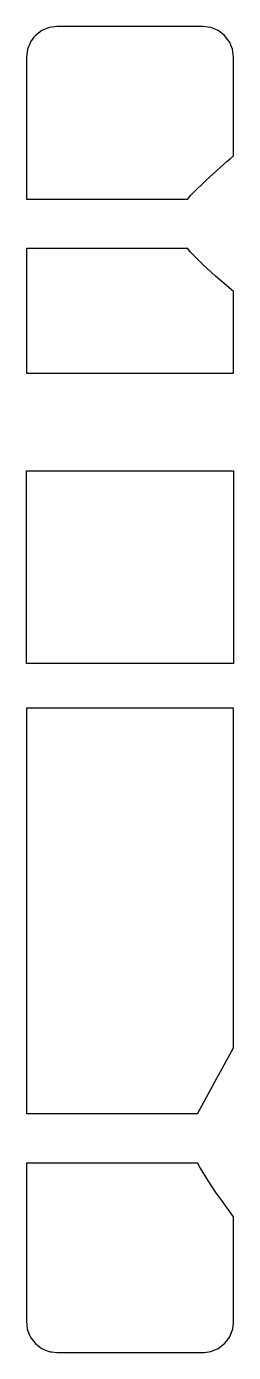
# Model space of a CAD drawing. Header units: metres. Extents: x 2.4 to 16, y -16 to 71.
import ezdxf

# ---------------------------------------------------------------- set-up
doc = ezdxf.new("R2010")
doc.units = ezdxf.units.M

msp = doc.modelspace()

# ---------------------------------------------------------------- linework, layer by layer
for p, q in [((3.278, 70.638), (2.986, 70.414)), ((3.4, 70.732), (3.278, 70.638)), ((3.74, 70.873), (3.4, 70.732)), ((3.882, 70.932), (3.74, 70.873)), ((4.247, 70.98), (3.882, 70.932)), ((4.4, 71), (4.247, 70.98)), ((5.671, 71), (4.4, 71)), ((13.852, 71), (5.671, 71)), ((14, 71), (13.852, 71)), ((14.165, 70.978), (14, 71)), ((14.518, 70.932), (14.165, 70.978)), ((14.846, 70.796), (14.518, 70.932)), ((15, 70.732), (14.846, 70.796)), ((15.282, 70.516), (15, 70.732)), ((15.414, 70.414), (15.282, 70.516)), ((2.609, 69.857), (2.468, 69.518)), ((2.668, 70), (2.609, 69.857)), ((2.892, 70.292), (2.668, 70)), ((2.986, 70.414), (2.892, 70.292)), ((15.631, 70.132), (15.414, 70.414)), ((15.732, 70), (15.631, 70.132)), ((15.868, 69.671), (15.732, 70)), ((15.932, 69.518), (15.868, 69.671)), ((2.42, 69.153), (2.4, 69)), ((2.4, 69), (2.4, 60.607)), ((2.468, 69.518), (2.42, 69.153)), ((15.978, 69.165), (15.932, 69.518)), ((16, 69), (15.978, 69.165)), ((16, 64.544), (16, 69)), ((16, 64.011), (16, 64.544)), ((16, 62.741), (16, 64.011)), ((16, 62.507), (16, 62.741)), ((16, 62.741), (16, 62.741)), ((14.193, 60.921), (15.589, 62.165)), ((15.589, 62.165), (15.776, 62.324)), ((15.776, 62.324), (16, 62.507)), ((13.309, 60.043), (14.193, 60.921)), ((2.4, 60.607), (2.4, 59.893)), ((13.182, 59.912), (13.309, 60.043)), ((2.4, 59.893), (2.4, 59.678)), ((2.4, 59.678), (10.094, 59.678)), ((10.094, 59.678), (13, 59.678)), ((13, 59.678), (13.182, 59.912)), ((5.306, 56.426), (2.4, 56.426)), ((2.4, 56.426), (2.4, 56.225)), ((2.4, 56.225), (2.4, 55.587)), ((13, 56.426), (5.306, 56.426)), ((13.162, 56.217), (13, 56.426)), ((13.245, 56.124), (13.162, 56.217)), ((14.016, 55.36), (13.245, 56.124)), ((2.4, 55.587), (2.4, 49.496)), ((14.812, 54.616), (14.016, 55.36)), ((15.249, 54.247), (14.812, 54.616)), ((16, 53.613), (15.249, 54.247)), ((16, 52.084), (16, 53.613)), ((16, 51.105), (16, 52.084)), ((16, 52.084), (16, 52.084)), ((16, 48.251), (16, 51.105)), ((2.4, 49.496), (2.4, 49.156)), ((2.4, 49.156), (2.4, 48.251)), ((2.4, 48.251), (5.953, 48.251)), ((5.953, 48.251), (16, 48.251)), ((2.4, 40.848), (2.4, 41.854)), ((2.4, 41.854), (12.447, 41.854)), ((12.447, 41.854), (16, 41.854)), ((16, 41.854), (16, 39.591)), ((16, 41.854), (16, 41.854)), ((2.4, 39.591), (2.4, 40.848)), ((2.4, 36.792), (2.4, 39.591)), ((16, 39.591), (16, 34.926)), ((2.4, 34.926), (2.4, 36.792)), ((2.4, 32.322), (2.4, 34.926)), ((16, 34.926), (16, 29.199)), ((2.4, 29.199), (2.4, 32.322)), ((11.393, 29.199), (2.4, 29.199)), ((16, 29.199), (11.393, 29.199)), ((7.007, 26.265), (2.4, 26.265)), ((2.4, 26.265), (2.4, 23.72)), ((16, 26.265), (7.007, 26.265)), ((16, 20.538), (16, 26.265)), ((2.4, 23.72), (2.4, 20.538)), ((2.4, 20.538), (2.4, 19.818)), ((16, 19.337), (16, 20.538)), ((2.4, 19.818), (2.4, 19.337)), ((2.4, 19.337), (2.4, 15.159)), ((16, 13.331), (16, 19.337)), ((2.4, 15.159), (2.4, 10.677)), ((16, 10.677), (16, 13.331)), ((16, 13.331), (16, 13.331)), ((2.4, 10.677), (2.4, 10.465)), ((2.4, 10.465), (2.4, 10.358)), ((16, 10.465), (16, 10.677)), ((16, 9.819), (16, 10.465)), ((2.4, 10.358), (2.4, 6.541)), ((16, 3.997), (16, 9.819)), ((2.4, 6.541), (2.4, 2.884)), ((14.778, 1.762), (16, 3.997)), ((2.4, 2.884), (2.4, -0.102)), ((13.755, -0.11), (14.778, 1.762)), ((2.4, -0.102), (2.4, -0.319)), ((2.4, -0.319), (11.061, -0.319)), ((11.061, -0.319), (13.656, -0.319)), ((13.656, -0.319), (13.732, -0.157)), ((13.732, -0.157), (13.755, -0.111)), ((13.755, -0.111), (13.755, -0.11)), ((13.755, -0.11), (13.755, -0.11)), ((13.755, -0.11), (13.755, -0.11)), ((5.645, -3.574), (2.4, -3.574)), ((2.4, -3.574), (2.4, -3.761)), ((2.4, -3.761), (2.4, -3.763)), ((2.4, -3.763), (2.4, -13.963)), ((13.656, -3.574), (5.645, -3.574)), ((13.77, -3.814), (13.656, -3.574)), ((13.824, -3.907), (13.77, -3.814)), ((14.356, -4.769), (13.824, -3.907)), ((14.848, -5.508), (14.356, -4.769)), ((15.223, -6.029), (14.848, -5.508)), ((16, -7.094), (15.223, -6.029)), ((16, -7.612), (16, -7.094)), ((16, -14), (16, -7.612)), ((2.4, -13.963), (2.4, -14)), ((2.4, -14), (2.402, -14.036)), ((2.402, -14.036), (2.416, -14.118)), ((2.416, -14.118), (2.431, -14.237)), ((2.431, -14.237), (2.452, -14.45)), ((2.452, -14.45), (2.468, -14.518)), ((2.468, -14.518), (2.514, -14.652)), ((2.514, -14.652), (2.605, -14.873)), ((15.732, -15), (15.82, -14.788)), ((15.82, -14.788), (15.932, -14.518)), ((15.932, -14.518), (15.945, -14.449)), ((15.945, -14.449), (15.996, -14.058)), ((15.996, -14.058), (16, -14)), ((16, -14), (16, -14)), ((2.605, -14.873), (2.668, -15)), ((2.668, -15), (2.706, -15.061)), ((2.706, -15.061), (2.852, -15.251)), ((2.852, -15.251), (2.986, -15.414)), ((2.986, -15.414), (3.151, -15.55)), ((3.151, -15.55), (3.341, -15.696)), ((14.999, -15.732), (15.182, -15.592)), ((15.182, -15.592), (15.414, -15.414)), ((15.414, -15.414), (15.554, -15.232)), ((15.554, -15.232), (15.732, -15)), ((3.341, -15.696), (3.4, -15.732)), ((3.4, -15.732), (3.529, -15.795)), ((3.529, -15.795), (3.749, -15.887)), ((3.749, -15.887), (3.882, -15.932)), ((3.882, -15.932), (3.952, -15.948)), ((3.952, -15.948), (4.075, -15.968)), ((4.075, -15.968), (4.4, -16)), ((4.4, -16), (6.508, -16)), ((6.508, -16), (14, -16)), ((14, -16), (14.074, -15.994)), ((14.074, -15.994), (14.227, -15.97)), ((14.227, -15.97), (14.518, -15.932)), ((14.518, -15.932), (14.729, -15.844)), ((14.729, -15.844), (14.999, -15.732))]:
    msp.add_line(p, q)

doc.saveas('drawing.dxf')
